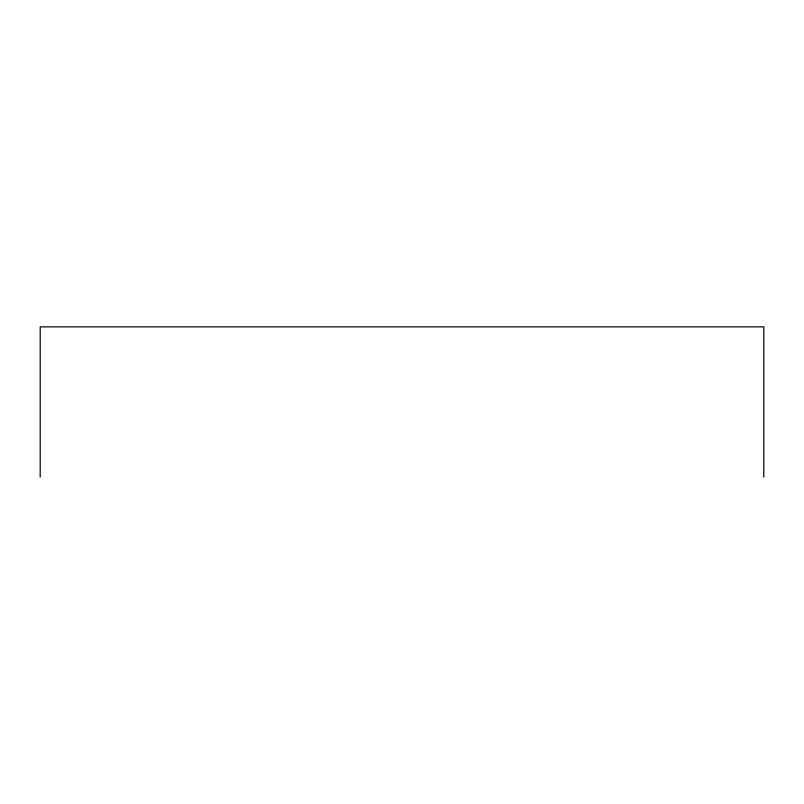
<?xml version="1.0" encoding="UTF-8"?>
<svg xmlns="http://www.w3.org/2000/svg" width="804" height="804" viewBox="0 0 804 804"><rect width="100%" height="100%" fill="white"/><g stroke="black" fill="none" stroke-linecap="round" stroke-linejoin="round"><path stroke-width="1.21" d="M763.8 477.134L763.8 326.866L40.2 326.866L40.2 477.134"/></g></svg>
